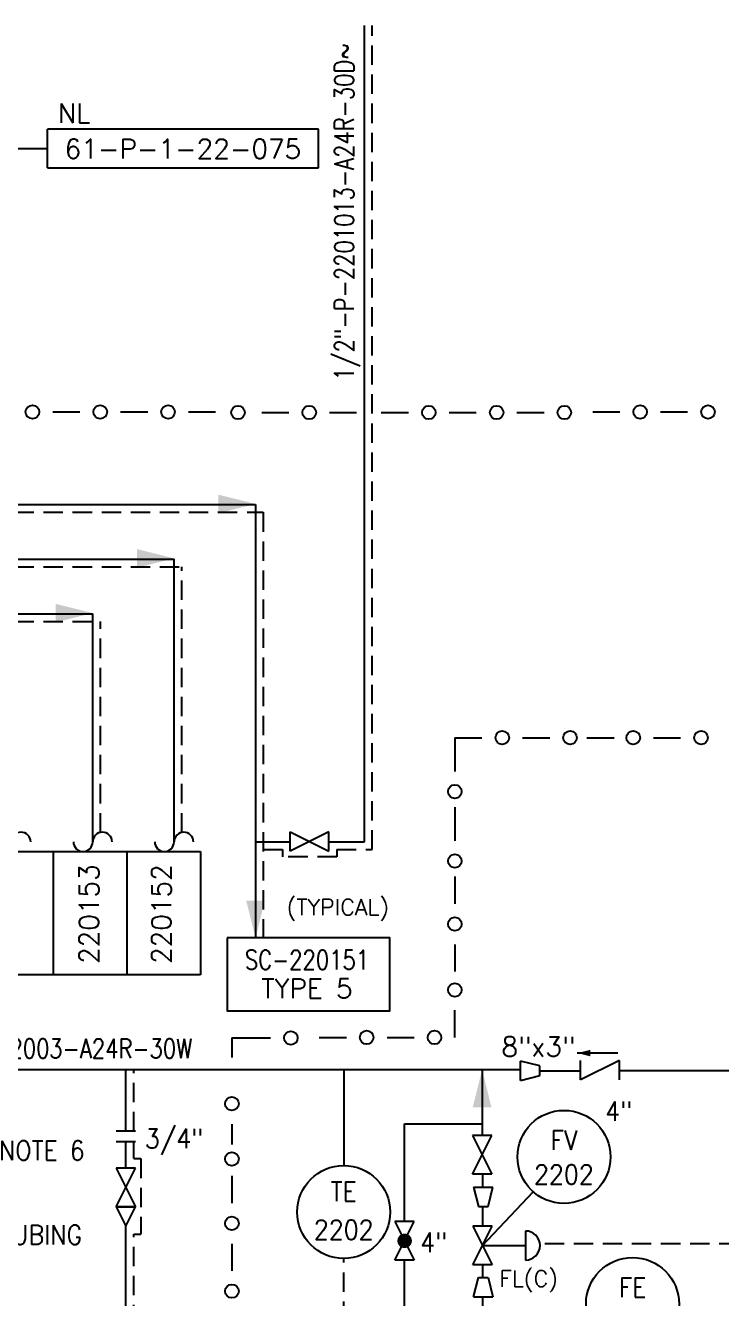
# Model space of a CAD drawing. Header units: millimetres. Extents: x 970 to 1838, y -23 to 597.
# Drawn here: x 1442.5 to 1532.3, y 311.1 to 475.4 of the extents above; entities that cross this region are included whole.
import ezdxf
from ezdxf.enums import TextEntityAlignment as Align

# ---------------------------------------------------------------- set-up
doc = ezdxf.new("R2010")
doc.units = ezdxf.units.MM
for name, pattern in [('HIDDEN', [0.375, 0.25, -0.125]), ('NELECTRICAL', [0.25, 0.125, -0.125]), ('SOLID', [0])]:
    doc.linetypes.add(name, pattern=pattern)
for name, color, linetype in [('1', 7, 'Continuous'), ('13', 13, 'Continuous'), ('2', 7, 'Continuous'), ('30', 7, 'NELECTRICAL'), ('31', 7, 'Continuous'), ('SYM', 7, 'Continuous')]:
    doc.layers.add(name, color=color, linetype=linetype)
doc.styles.add('ROMANS', font='romans')
doc.styles.add('ROMSIM', font='simplex.shx', dxfattribs={"height": 0.1})
doc.styles.get("Standard").update_dxf_attribs({"font": 'romans.shx'})

# ---------------------------------------------------------------- blocks, each defined once
blk = doc.blocks.new('W1')
at = {"color": 7, "linetype": 'HIDDEN'}
blk.add_solid([(-1.2, -4.8), (0, 0), (1.2, -4.8)], dxfattribs=at)

msp = doc.modelspace()

# ---------------------------------------------------------------- linework, layer by layer
at = {"color": 7}
for p, q in [((1480.31, 462.01), (1445.31, 462.01)), ((1445.31, 457.01), (1445.31, 462.01)), ((1480.31, 457.01), (1480.31, 462.01)), ((1445.31, 457.01), (1480.31, 457.01)), ((1506.36, 339.27), (1506.36, 341.77)), ((1508.86, 341.15), (1506.36, 341.77)), ((1508.86, 339.9), (1508.86, 341.15)), ((1506.36, 339.27), (1508.86, 339.9)), ((1491.41, 333.69), (1501.47, 333.69)), ((1456.7, 332.71), (1454.2, 332.71)), ((1500.16, 327.18), (1502.66, 332.18)), ((1500.16, 332.18), (1502.66, 327.18)), ((1502.66, 332.18), (1500.16, 332.18)), ((1456.7, 331.34), (1454.2, 331.34)), ((1454.2, 327.95), (1456.7, 322.95)), ((1454.2, 322.95), (1456.7, 327.95)), ((1456.7, 327.95), (1454.2, 327.95)), ((1502.66, 327.18), (1500.16, 327.18)), ((1501.47, 327.18), (1501.47, 325.52)), ((1500.3, 325.52), (1500.93, 323.02)), ((1500.3, 325.52), (1502.8, 325.52)), ((1502.18, 323.02), (1502.8, 325.52)), ((1456.7, 322.95), (1454.2, 322.95)), ((1454.2, 322.95), (1456.7, 322.95)), ((1500.93, 323.02), (1502.18, 323.02)), ((1501.47, 323.02), (1501.47, 320.47)), ((1490.16, 316.08), (1492.66, 321.08)), ((1490.16, 321.08), (1492.66, 316.08)), ((1492.66, 321.08), (1490.16, 321.08)), ((1500.22, 320.47), (1502.72, 315.47)), ((1500.22, 315.47), (1502.72, 320.47)), ((1502.72, 320.47), (1500.22, 320.47)), ((1507.01, 319.84), (1507.01, 316.09)), ((1501.47, 317.97), (1507.01, 317.97)), ((1492.66, 316.08), (1490.16, 316.08)), ((1502.72, 315.47), (1500.22, 315.47)), ((1501.47, 315.47), (1501.47, 313.84)), ((1500.3, 311.34), (1500.93, 313.84)), ((1500.93, 313.84), (1502.18, 313.84)), ((1502.18, 313.84), (1502.8, 311.34)), ((1500.3, 311.34), (1502.8, 311.34)), ((1501.47, 311.34), (1501.47, 308.11))]:
    msp.add_line(p, q, dxfattribs=at)
at = {"linetype": 'Continuous'}
for p, q in [((1476.65, 371.36), (1481.65, 368.86)), ((1481.65, 371.36), (1476.65, 368.86)), ((1476.65, 368.86), (1476.65, 371.36)), ((1481.65, 368.86), (1481.65, 371.36))]:
    msp.add_line(p, q, dxfattribs=at)
for p, q in [((1417.57, 368.8), (1465.07, 368.8)), ((1446.07, 368.8), (1446.07, 352.88)), ((1455.57, 368.8), (1455.57, 352.88)), ((1465.07, 368.8), (1465.07, 352.88)), ((1465.07, 352.88), (1417.57, 352.88)), ((1519.12, 341.83), (1514.12, 339.33)), ((1514.12, 339.33), (1514.12, 341.83)), ((1519.12, 339.33), (1519.12, 341.83)), ((1414.24, 340.67), (1506.36, 340.67)), ((1501.47, 317.97), (1508, 324.91)), ((1454.2, 322.95), (1455.45, 320.45)), ((1455.45, 320.45), (1456.7, 322.95))]:
    msp.add_line(p, q)
at = {"linetype": 'HIDDEN', "ltscale": 10}
for p, q in [((1475.65, 369.05), (1475.65, 368.11)), ((1482.65, 368.11), (1475.65, 368.11)), ((1482.65, 369.05), (1482.65, 368.11))]:
    msp.add_line(p, q, dxfattribs=at)
msp.add_lwpolyline([(1468.52, 357.67), (1468.52, 348.23), (1489.52, 348.23), (1489.52, 357.67)], close=True)
at = {"color": 7, "const_width": 0.938}
msp.add_lwpolyline([(1491.41, 318.11, 1), (1491.41, 319.04, 1)], format="xyb", close=True, dxfattribs=at)
for centre in [(1511.97, 329.41), (1483.55, 322.29), (1520.82, 310.42)]:
    msp.add_circle(centre, 6)
at = {"color": 7}
msp.add_arc((1507.01, 317.97), 1.87, 270, 90, dxfattribs=at)
at = {"layer": '1', "color": 7}
for p, q in [((1486.22, 370.05), (1486.22, 475.39)), ((1501.41, 340.62), (1501.41, 332.18))]:
    msp.add_line(p, q, dxfattribs=at)
at = {"layer": '1', "color": 7, "linetype": 'HIDDEN', "ltscale": 10}
for p, q in [((1487.22, 369.05), (1487.22, 475.39)), ((1369.82, 412.57), (1473.17, 412.57)), ((1473.17, 412.57), (1473.17, 357.67)), ((1369.82, 405.54), (1462.67, 405.54)), ((1462.67, 371.27), (1462.67, 405.54)), ((1369.82, 398.49), (1452.17, 398.49)), ((1452.17, 371.27), (1452.17, 398.49)), ((1473.17, 369.05), (1475.65, 369.05)), ((1482.65, 369.05), (1487.22, 369.05)), ((1456.45, 332.71), (1456.45, 340.67)), ((1456.45, 329.18), (1456.45, 331.34)), ((1456.45, 329.18), (1457.38, 329.18)), ((1457.38, 329.18), (1457.38, 319.45)), ((1456.45, 319.45), (1457.38, 319.45)), ((1456.45, 262.82), (1456.45, 319.45))]:
    msp.add_line(p, q, dxfattribs=at)
at = {"layer": '1', "color": 7, "linetype": 'SOLID'}
for p, q in [((1407.75, 459.51), (1445.31, 459.51)), ((1368.82, 413.57), (1472.17, 413.57)), ((1472.17, 413.57), (1472.17, 357.67)), ((1368.82, 406.54), (1461.67, 406.54)), ((1461.67, 370.05), (1461.67, 406.54)), ((1368.82, 399.49), (1451.17, 399.49)), ((1451.17, 370.05), (1451.17, 399.49)), ((1461.66, 370.05), (1461.66, 392.55)), ((1451.16, 370.05), (1451.16, 385.5)), ((1461.66, 370.05), (1461.66, 385.5)), ((1472.17, 370.05), (1476.66, 370.05)), ((1481.65, 370.05), (1486.22, 370.05)), ((1455.45, 332.71), (1455.45, 340.67)), ((1508.86, 340.52), (1514.12, 340.52)), ((1536.89, 340.49), (1519.12, 340.49)), ((1491.41, 321.08), (1491.41, 333.69)), ((1455.45, 327.95), (1455.45, 331.34)), ((1455.45, 261.9), (1455.45, 320.45))]:
    msp.add_line(p, q, dxfattribs=at)
at = {"layer": '1'}
for p, q in [((1518.94, 342.8), (1513.69, 342.8)), ((1483.55, 340.55), (1483.55, 328.29))]:
    msp.add_line(p, q, dxfattribs=at)
at = {"layer": '13', "color": 7, "linetype": 'Continuous'}
msp.add_line((1491.41, 300.58), (1491.41, 316.08), dxfattribs=at)
at = {"layer": '30', "color": 7, "linetype": 'HIDDEN', "ltscale": 10}
msp.add_line((1509.49, 318.24), (1543.51, 318.24), dxfattribs=at)
at = {"layer": '30', "linetype": 'HIDDEN', "ltscale": 10}
msp.add_line((1483.55, 308.26), (1483.55, 316.29), dxfattribs=at)
at = {"layer": '31', "color": 7}
for p, q in [((1446.01, 425.52), (1449.51, 425.52)), ((1454.76, 425.52), (1458.26, 425.52)), ((1463.51, 425.52), (1467.01, 425.52)), ((1472.97, 425.45), (1476.47, 425.45)), ((1481.72, 425.45), (1485.22, 425.45)), ((1482.78, 425.45), (1484.86, 425.45)), ((1482.83, 425.45), (1484.91, 425.45)), ((1488.4, 425.45), (1491.9, 425.45)), ((1497.15, 425.45), (1500.65, 425.45)), ((1505.9, 425.45), (1509.4, 425.45)), ((1515.68, 425.52), (1519.18, 425.52)), ((1524.43, 425.52), (1527.93, 425.52)), ((1497.89, 383.49), (1497.89, 379.15)), ((1497.89, 383.49), (1501.39, 383.49)), ((1506.64, 383.49), (1510.14, 383.49)), ((1514.94, 383.49), (1518.44, 383.49)), ((1523.53, 383.49), (1527.03, 383.49)), ((1497.89, 374.53), (1497.89, 370.2)), ((1497.89, 365.57), (1497.89, 362.07)), ((1497.89, 356.82), (1497.89, 353.32)), ((1497.89, 344.82), (1497.89, 348.32)), ((1469.12, 344.75), (1469.12, 342.23)), ((1469.12, 344.75), (1474.11, 344.75)), ((1480.39, 344.82), (1483.89, 344.82)), ((1489.14, 344.82), (1492.64, 344.82)), ((1469.12, 333.65), (1469.12, 330.99)), ((1469.12, 326.95), (1469.12, 323.45)), ((1469.12, 318.21), (1469.12, 314.71))]:
    msp.add_line(p, q, dxfattribs=at)
for centre in [(1443.38, 425.52), (1452.13, 425.52), (1460.88, 425.52), (1469.91, 425.45), (1479.1, 425.45), (1494.53, 425.45), (1503.28, 425.45), (1512.03, 425.45), (1521.81, 425.52), (1530.56, 425.52), (1504.01, 383.49), (1512.76, 383.49), (1520.91, 383.49), (1529.66, 383.49), (1497.89, 376.54), (1497.89, 367.58), (1497.89, 359.45), (1497.89, 350.95), (1476.73, 344.75), (1486.51, 344.82), (1495.26, 344.82), (1469.12, 336.27), (1469.12, 329.14), (1469.12, 320.83), (1469.12, 312.08)]:
    msp.add_circle(centre, 0.875, dxfattribs=at)
at = {"layer": 'SYM'}
for centre, start, end in [((1441.91, 370.05), 0, 180), ((1452.41, 370.05), 0, 180), ((1462.91, 370.05), 0, 180), ((1449.91, 370.05), 180, 360), ((1460.41, 370.05), 180, 360)]:
    msp.add_arc(centre, 1.25, start, end, dxfattribs=at)

# ---------------------------------------------------------------- block references
for p, rotation in [((1472.17, 413.65), 270), ((1461.67, 406.63), 270), ((1451.17, 399.57), 270), ((1472.17, 357.67), 180)]:
    msp.add_blockref('W1', p, dxfattribs=dict(rotation=rotation))
at = {"xscale": -0.3500000000000227, "yscale": 0.3500000000000227, "zscale": 0.35, "rotation": 90}
msp.add_blockref('W1', (1513.69, 342.8), dxfattribs=at)
msp.add_blockref('W1', (1501.41, 340.62))

# ---------------------------------------------------------------- texts
at = {"width": 0.8}
msp.add_text('1/2"-P-2201013-A24R-30D~', height=2.5, rotation=90, dxfattribs=at).set_placement((1483.78, 451.32), align=Align.MIDDLE)
for s, p in [('NL', (1448.75, 464.06)), ('TYPE 5', (1478.8, 351.14))]:
    msp.add_text(s, height=2.5).set_placement(p, align=Align.MIDDLE)
for s, p in [('220153', (1450.68, 360.73)), ('220152', (1460.02, 360.73))]:
    msp.add_text(s, height=2.5, rotation=90).set_placement(p, align=Align.MIDDLE)
for s, width, p in [('SC-220151', 0.8, (1478.8, 354.83)), ('8"-NMP-2202003-A24R-30W', 0.8, (1442.99, 343.39)), ('4"', 0.9, (1519.03, 335.3)), ('FV', 0.9, (1511.97, 331.55)), ('2202', 0.9, (1511.97, 327.13)), ('TE', 0.9, (1483.55, 324.93)), ('2202', 0.9, (1483.55, 320.01)), ('4"', 0.9, (1495.15, 318.38)), ('FE', 0.9, (1520.82, 312.57))]:
    msp.add_text(s, height=2.5, dxfattribs=dict(width=width)).set_placement(p, align=Align.MIDDLE)
at = {"color": 7, "width": 0.9}
for s, p in [('3/4"', (1461.66, 331.59)), ('NOTE 6', (1444.58, 330.23)), ('3/8" TUBING', (1439.96, 319.18))]:
    msp.add_text(s, height=2.5, dxfattribs=at).set_placement(p, align=Align.MIDDLE)
at = {"layer": '1', "color": 7, "style": 'ROMANS'}
msp.add_text('61-P-1-22-075', height=2.5, dxfattribs=at).set_placement((1462.8, 459.47), align=Align.MIDDLE)
at = {"layer": '2', "color": 7}
msp.add_text('(TYPICAL)', height=2.1, dxfattribs=at).set_placement((1476.18, 360.58))
at = {"layer": '2', "color": 7, "style": 'ROMSIM'}
msp.add_text('8"x3"', height=2.5, dxfattribs=at).set_placement((1513.44, 342.38), align=Align.RIGHT)
at = {"layer": '2', "color": 7}
msp.add_text('FL(C)', height=2.1, dxfattribs=at).set_placement((1507.42, 312.65), align=Align.CENTER)

doc.saveas('drawing.dxf')
